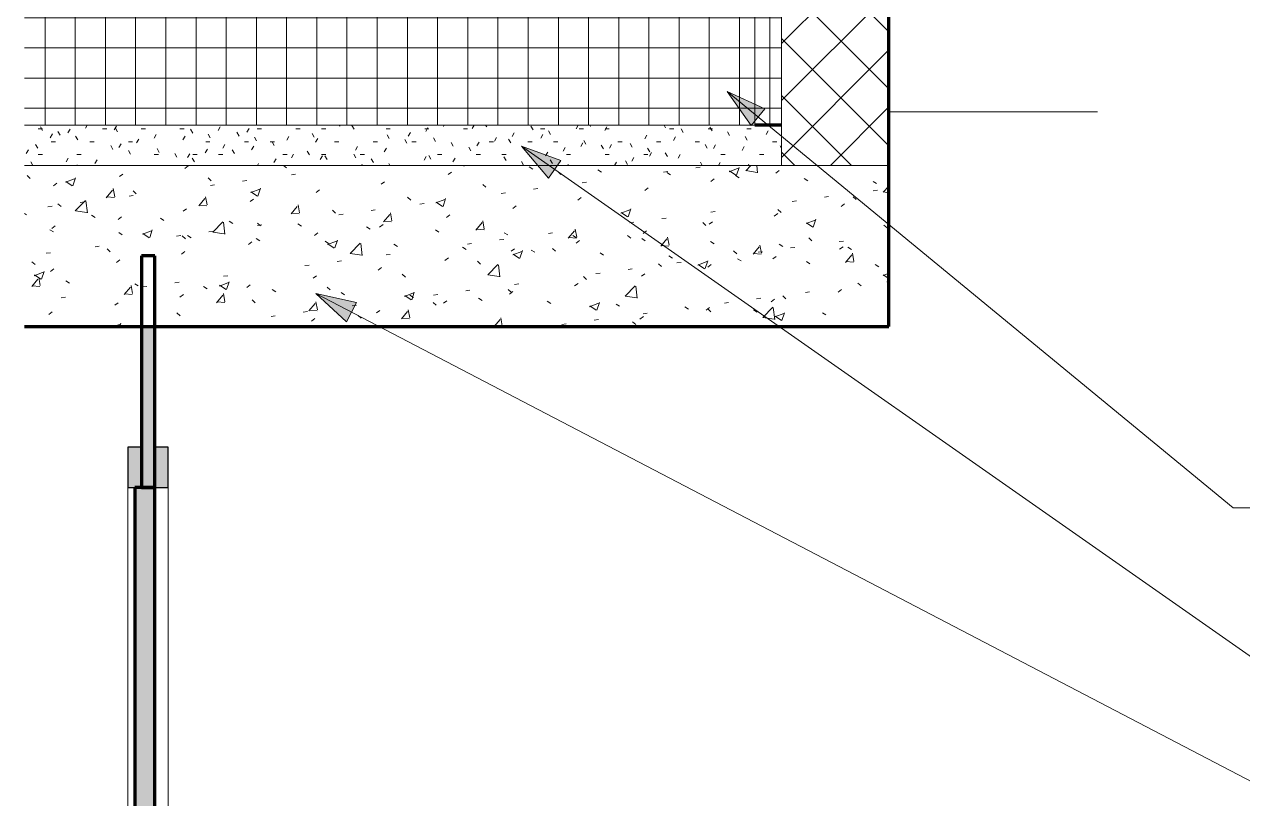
# Model space of a CAD drawing. Header units: inches. Extents: x 9847 to 10638, y -160 to 464.
# Drawn here: x 10053.5 to 10144.3, y -67.2 to -9.5 of the extents above; entities that cross this region are included whole.
import ezdxf

# ---------------------------------------------------------------- set-up
doc = ezdxf.new("R2010")
doc.units = ezdxf.units.IN
doc.header["$MEASUREMENT"] = 0
for name, color, linetype, lineweight in [('0-2', 250, 'Continuous', 5), ('0-3', 7, 'Continuous', 9), ('A-DOOR-1', 8, 'Continuous', 9), ('A-DOOR-2', 250, 'Continuous', 70), ('A-DOOR-FRAM-1', 8, 'Continuous', 9), ('A-DOOR-FRAM-2', 10, 'Continuous', 30), ('A-DOOR-FRAM-3', 7, 'Continuous', 9), ('A-FLOR-1', 192, 'Continuous', 70), ('A-FLOR-2', 55, 'Continuous', 18), ('A-FLOR-MCUT', 51, 'Continuous', 18), ('A-FLOR-PATT-1', 8, 'Continuous', 9), ('A-WALL', 113, 'Continuous', 18), ('A-WALL-8', 113, 'Continuous', 70), ('A-WALL-PATT-1', 8, 'Continuous', 9), ('A-WALL-PATT-2', 111, 'Continuous', 9), ('C-TOPO', 7, 'Continuous', 9), ('C-TOPO-1', 7, 'Continuous', 70), ('C-TOPO-2', 8, 'Continuous', 9), ('G-ANNO-TEXT', 231, 'Continuous', 9), ('S-FNDN-3', 252, 'Continuous', 18), ('S-FNDN-4', 250, 'Continuous', 70)]:
    doc.layers.add(name, color=color, linetype=linetype, lineweight=lineweight)
pattern_1 = [(0, (11092.3145, 72), (0, 2.25), []), (90, (11092.3145, 72), (-2.25, 1e-16), [])]

# ---------------------------------------------------------------- blocks, each defined once
blk = doc.blocks.new('CTR  - Topography_rvt-2-BUILDING SECTION - EAST_WEST - LOOKING NORTH - Callout 2')
at = {"layer": 'C-TOPO'}
h = blk.add_hatch(dxfattribs=at)
h.set_pattern_fill('FP_1', color=256, style=0, pattern_type=2)
h.set_pattern_definition([(0, (10995.947, 72), (6, 6), [6, -6]), (0, (10995.947, 74.25), (6, 6), [6, -6]), (0, (10995.947, 76.5), (6, 6), [6, -6]), (90, (10996.697, 77.25), (-6, 6), [6, -6]), (90, (10998.947, 77.25), (-6, 6), [6, -6]), (90, (11001.197, 77.25), (-6, 6), [6, -6])])
h.paths.add_polyline_path([(10037.126, -147.393), (10037.126, -138.006), (9957.156, -138.006), (9957.156, -147.393)], flags=0)
at = {"layer": 'C-TOPO-1'}
blk.add_line((9957.156, -138.006), (10037.126, -138.006), dxfattribs=at)
at = {"layer": 'C-TOPO-2'}
for p, q in [((9961.7, -0.75), (9964.607, 0)), ((9964.607, 0), (9970.016, -0.75)), ((10037.126, -138.006), (9957.156, -138.006))]:
    blk.add_line(p, q, dxfattribs=at)
blk = doc.blocks.new('generic INT BASEMENT STR_ DOOR - generic INT BASEMENT STR_ DOOR-2045543-BUILDING SECTION - EAST_WEST - LOOKING NORTH - Callout 2')
at = {"layer": 'A-DOOR-1'}
blk.add_hatch(color=256, dxfattribs=at).paths.add_polyline_path([(9965.877, -128), (9966.877, -128), (9966.877, -44), (9965.377, -44), (9965.377, -128)], flags=0)
at = {"layer": 'A-DOOR-FRAM-1'}
for points in [[(9965.377, -44), (9965.877, -44), (9965.877, -41), (9964.877, -41), (9964.877, -44)], [(9967.877, -44), (9967.877, -41), (9966.877, -41), (9966.877, -44)]]:
    blk.add_hatch(color=256, dxfattribs=at).paths.add_polyline_path(points, flags=0)
at = {"layer": 'A-DOOR-2'}
for p, q in [((9966.877, -44), (9965.377, -44)), ((9965.377, -44), (9965.377, -128)), ((9966.877, -128), (9966.877, -44)), ((9965.377, -128), (9966.877, -128))]:
    blk.add_line(p, q, dxfattribs=at)
at = {"layer": 'A-DOOR-FRAM-2'}
for p, q in [((9964.877, -41), (9964.877, -44)), ((9965.877, -41), (9964.877, -41)), ((9965.877, -44), (9965.877, -41)), ((9967.877, -41), (9966.877, -41)), ((9966.877, -41), (9966.877, -44)), ((9967.877, -44), (9967.877, -41)), ((9964.877, -44), (9965.877, -44)), ((9966.877, -44), (9967.877, -44))]:
    blk.add_line(p, q, dxfattribs=at)
at = {"layer": 'A-DOOR-FRAM-3'}
for p, q in [((9964.877, -128), (9964.877, -44)), ((9967.877, -44), (9967.877, -128))]:
    blk.add_line(p, q, dxfattribs=at)
blk = doc.blocks.new('CTR - 1st Phase - Common Walls_rvt-2-BUILDING SECTION - EAST_WEST - LOOKING NORTH - Callout 2')
at = {"layer": 'A-WALL-PATT-1'}
h = blk.add_hatch(dxfattribs=at)
h.set_pattern_fill('FP_2', color=256, style=0, pattern_type=2)
h.set_pattern_definition([(90, (9901.19, -128), (-36.188, 2e-15), [])])
h.paths.add_polyline_path([(9957.156, -128), (9964.877, -128), (9964.877, -41), (9965.877, -41), (9965.877, -32), (9957.156, -32), (9957.156, -79.614)], flags=0)
at = {"layer": 'S-FNDN-3'}
blk.add_hatch(color=256, dxfattribs=at).paths.add_polyline_path([(9966.877, -44), (9966.877, -32), (9965.877, -32), (9965.877, -44)], flags=0)
at = {"layer": 'S-FNDN-4'}
for p, q in [((9965.877, -26.75), (9965.877, -44)), ((9966.877, -26.75), (9965.877, -26.75)), ((9966.877, -44), (9966.877, -26.75)), ((9965.877, -44), (9966.877, -44))]:
    blk.add_line(p, q, dxfattribs=at)
at = {"layer": '0-3'}
blk.add_blockref('generic INT BASEMENT STR_ DOOR - generic INT BASEMENT STR_ DOOR-2045543-BUILDING SECTION - EAST_WEST - LOOKING NORTH - Callout 2', (0, 0), dxfattribs=at)

msp = doc.modelspace()

# ---------------------------------------------------------------- hatches: boundary and pattern name
at = {"layer": 'A-FLOR-PATT-1'}
h = msp.add_hatch(dxfattribs=at)
h.set_pattern_fill('FP_4', color=256, style=0, pattern_type=2)
h.set_pattern_definition(pattern_1)
h.paths.add_polyline_path([(10066.207, -17), (10107.957, -17), (10107.957, -7), (10053.523, -7.905), (10053.523, -17), (10062.244, -17)], flags=0)
h = msp.add_hatch(dxfattribs=at)
h.set_pattern_fill('FP_7', color=256, style=0, pattern_type=2)
h.set_pattern_definition([(0, (11092.3145, 72), (3.84, 0.96), [0.317, -2.563, 0.317, -2.563, -15.36]), (0, (11092.3145, 72), (3.84, 0.96), [-5.76, 0.317, -5.443, 0.317, -2.563, -6.72]), (0, (11092.3145, 72), (3.84, 0.96), [-14.4, 0.317, -1.603, 0.317, -4.483]), (120, (11093.7545, 72.48), (-2.7513844, 2.84553755), [0.317, -2.563, 0.317, -2.563, -15.36]), (120, (11093.7545, 72.48), (-2.7513844, 2.84553755), [-5.76, 0.317, -5.443, 0.317, -2.563, -6.72]), (120, (11093.7545, 72.48), (-2.7513844, 2.84553755), [-14.4, 0.317, -1.603, 0.317, -4.483]), (240, (11094.2345, 74.4), (-1.0886156, -3.80553755), [0.317, -2.563, 0.317, -2.563, -15.36]), (240, (11094.2345, 74.4), (-1.0886156, -3.80553755), [-5.76, 0.317, -5.443, 0.317, -2.563, -6.72]), (240, (11094.2345, 74.4), (-1.0886156, -3.80553755), [-14.4, 0.317, -1.603, 0.317, -4.483])])
h.paths.add_polyline_path([(10066.207, -20), (10109.957, -20), (10109.957, -17), (10053.523, -17), (10053.523, -20), (10062.244, -20)], flags=0)
h = msp.add_hatch(dxfattribs=at)
h.set_pattern_fill('FP_5', color=256, style=0, pattern_type=2)
h.set_pattern_definition([(50, (11092.3145, 72), (6.885997, -0.602097), [0.72, -7.92]), (355, (11092.3145, 72), (-1.331756, 7.220547), [0.576, -6.336]), (100.451, (11092.8885, 71.95), (5.55363, 6.61819), [0.612, -6.731]), (46.184, (11092.3145, 73.92), (10.24564, -1.588925), [1.08, -11.88]), (96.636, (11093.169, 73.788), (8.97244, 9.35152), [0.918, -10.096]), (351.184, (11092.315, 73.92), (8.9732, 9.35123), [0.864, -9.504]), (21, (11093.2745, 73.44), (5.730726, -3.865003), [0.72, -7.92]), (326, (11093.2745, 73.44), (2.33581, 6.96088), [0.576, -6.336]), (71.451, (11093.7525, 73.118), (8.065876, 3.09595), [0.612, -6.731]), (37.5, (11092.3145, 72), (0.116866, 3.1954784), [0.317, -5.942, 0.317, -6.115, -6.36]), (37.5, (11092.3145, 72), (0.116866, 3.1954784), [-12.691, 0.317, -6.043]), (7.5, (11092.3145, 72), (2.52543, 3.786025), [0.317, -3.35, 0.317, -5.798, -2.424]), (7.5, (11092.3145, 72), (2.52543, 3.786025), [-9.782, 0.317, -2.107]), (327.5, (11090.1745, 72), (5.1243685, -0.216176), [0.317, -2.083, 0.317, -7.171, -9.936]), (327.5, (11090.1745, 72), (5.1243685, -0.216176), [-9.888, 0.317, -9.619]), (317.5, (11089.2145, 72), (5.598326, 0.96141), [0.317, -2.803, 0.317, -4.656, -7.056]), (317.5, (11089.2145, 72), (5.598326, 0.96141), [-8.093, 0.317, -6.739])])
h.paths.add_polyline_path([(10113.501, -32), (10117.957, -32), (10117.957, -20), (10053.523, -20), (10053.523, -32), (10102.521, -32)], flags=0)
at = {"layer": 'A-WALL-PATT-2'}
h = msp.add_hatch(dxfattribs=at)
h.set_pattern_fill('FP_16', color=256, style=0, pattern_type=2)
h.set_pattern_definition([(45, (11092.3145, 72), (-2.12132, 2.12132), []), (135, (11092.3145, 72), (-2.12132, -2.12132), [])])
h.paths.add_polyline_path([(10117.957, -20), (10117.957, 12), (10109.957, 12), (10109.957, -20), (10114.87, -20)], flags=0)
h.paths.add_polyline_path([(10109.957, 48), (10117.957, 48), (10117.957, 372), (10109.957, 372), (10109.957, 56.167)], flags=0)
h = msp.add_hatch(dxfattribs=at)
h.set_pattern_fill('FP_4', color=256, style=0, pattern_type=2)
h.set_pattern_definition(pattern_1)
h.paths.add_polyline_path([(10109.957, -17), (10109.957, 12), (10107.957, 12), (10107.957, -17)], flags=0)
h.paths.add_polyline_path([(10109.957, 48), (10109.957, 231.872), (10107.957, 231.872), (10107.957, 48), (10108.503, 48)], flags=0)
at = {"layer": 'G-ANNO-TEXT'}
for points in [[(10105.885, -14.492), (10107.691, -17.019), (10108.712, -15.777)], [(10090.575, -18.571), (10092.571, -20.95), (10093.493, -19.633)], [(10075.245, -29.555), (10077.532, -31.656), (10078.276, -30.23)]]:
    msp.add_hatch(color=256, dxfattribs=at).paths.add_polyline_path(points, flags=0)

# ---------------------------------------------------------------- linework, layer by layer
at = {"layer": 'A-FLOR-1'}
for p, q in [((10109.957, -17), (10107.957, -17)), ((10117.957, -32), (10117.957, -20)), ((10053.523, -32), (10117.957, -32))]:
    msp.add_line(p, q, dxfattribs=at)
at = {"layer": 'A-FLOR-2'}
msp.add_line((10133.493, -16), (10117.957, -16), dxfattribs=at)
at = {"layer": 'A-FLOR-MCUT'}
for p, q in [((10053.523, -17), (10107.957, -17)), ((10109.957, -20), (10109.957, -17)), ((10117.957, -20), (10053.523, -20))]:
    msp.add_line(p, q, dxfattribs=at)
at = {"layer": 'A-WALL'}
for p, q in [((10107.957, 12), (10107.957, -17)), ((10109.957, -17), (10109.957, 12))]:
    msp.add_line(p, q, dxfattribs=at)
at = {"layer": 'A-WALL-8'}
msp.add_line((10117.957, -20), (10117.957, 12), dxfattribs=at)
at = {"layer": 'G-ANNO-TEXT'}
for p, q in [((10105.885, -14.492), (10107.691, -17.019)), ((10108.712, -15.777), (10105.885, -14.492)), ((10105.885, -14.492), (10143.599, -45.518)), ((10107.691, -17.019), (10108.712, -15.777)), ((10090.575, -18.571), (10092.571, -20.95)), ((10093.493, -19.633), (10090.575, -18.571)), ((10090.575, -18.571), (10146.599, -57.791)), ((10092.571, -20.95), (10093.493, -19.633)), ((10075.245, -29.555), (10077.532, -31.656)), ((10078.276, -30.23), (10075.245, -29.555)), ((10075.245, -29.555), (10146.599, -66.783)), ((10077.532, -31.656), (10078.276, -30.23)), ((10143.599, -45.518), (10148.83, -45.518))]:
    msp.add_line(p, q, dxfattribs=at)

# ---------------------------------------------------------------- block references
at = {"layer": '0-2'}
for name in ['CTR - 1st Phase - Common Walls_rvt-2-BUILDING SECTION - EAST_WEST - LOOKING NORTH - Callout 2', 'CTR  - Topography_rvt-2-BUILDING SECTION - EAST_WEST - LOOKING NORTH - Callout 2']:
    msp.add_blockref(name, (96.368, 0), dxfattribs=at)

doc.saveas('drawing.dxf')
